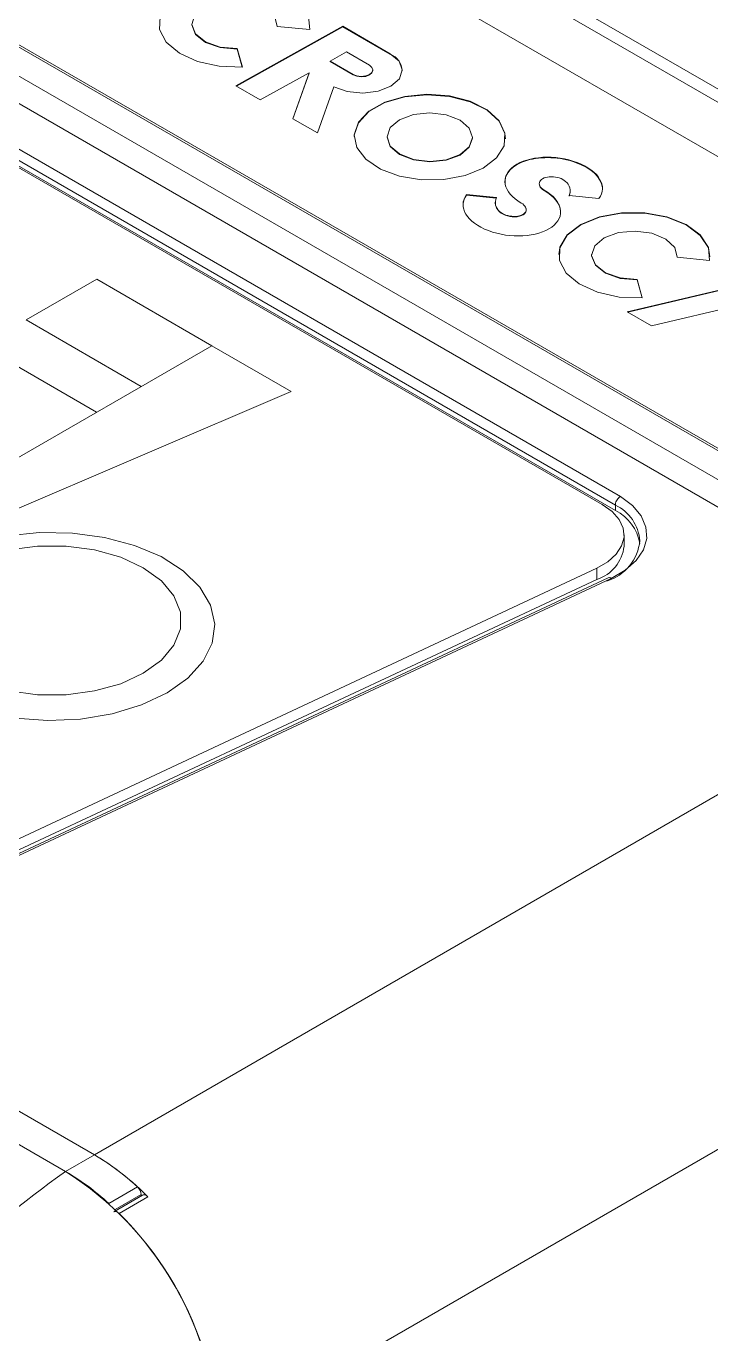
# Model space of a CAD drawing. Header units: millimetres. Extents: x 7 to 553, y 4 to 429.
# Drawn here: x 92.07 to 117.31, y 331.68 to 379.87 of the extents above; entities that cross this region are included whole.
import ezdxf

# ---------------------------------------------------------------- set-up
doc = ezdxf.new("R2010")
doc.units = ezdxf.units.MM

msp = doc.modelspace()

# ---------------------------------------------------------------- linework, layer by layer
at = {"color": 7, "linetype": 'Continuous', "lineweight": 18}
for p, q in [((133.191, 368.042), (96.077, 389.468)), ((133.923, 368.105), (96.582, 389.662)), ((129.881, 367.946), (95.159, 387.99)), ((76.068, 387.11), (127.616, 357.352)), ((75.197, 386.607), (126.745, 356.849)), ((126.747, 356.846), (75.199, 386.604)), ((119.53, 363.094), (86.081, 382.404)), ((119.654, 363.104), (86.205, 382.413)), ((103.746, 379.863), (99.807, 377.668)), ((103.746, 379.846), (99.821, 377.66)), ((101.325, 379.86), (102.523, 379.74)), ((105.494, 378.854), (103.746, 379.863)), ((103.746, 379.846), (103.746, 379.863)), ((105.494, 378.837), (103.746, 379.846)), ((85.06, 379.23), (113.974, 362.538)), ((113.307, 362.237), (84.531, 378.849)), ((113.788, 362.221), (84.879, 378.91)), ((99.853, 379.024), (99.854, 379.041)), ((100.04, 378.359), (99.853, 379.024)), ((100.045, 378.359), (99.854, 379.041)), ((103.874, 378.917), (103.276, 378.584)), ((104.725, 378.426), (103.874, 378.917)), ((105.494, 378.837), (105.494, 378.854)), ((84.879, 378.707), (113.788, 362.018)), ((103.276, 378.584), (104.127, 378.092)), ((103.276, 378.567), (103.276, 378.584)), ((103.276, 378.567), (104.127, 378.076)), ((100.704, 377.15), (102.508, 378.155)), ((102.508, 378.155), (101.902, 376.458)), ((102.508, 378.139), (101.907, 376.456)), ((102.508, 378.139), (102.508, 378.155)), ((104.127, 378.076), (104.127, 378.092)), ((104.849, 378.236), (104.849, 378.253)), ((99.807, 377.668), (100.704, 377.15)), ((102.805, 375.937), (103.411, 377.636)), ((101.902, 376.458), (102.805, 375.937)), ((105.375, 375.803), (105.374, 375.786)), ((108.524, 375.739), (108.525, 375.755)), ((109.405, 373.551), (108.306, 373.661)), ((108.306, 373.645), (108.306, 373.661)), ((109.398, 373.535), (108.306, 373.645)), ((111.169, 373.809), (111.169, 373.826)), ((112.082, 373.627), (113.182, 373.516)), ((112.125, 373.781), (112.125, 373.797)), ((109.362, 373.38), (109.362, 373.364)), ((109.523, 373.026), (109.523, 373.042)), ((112.913, 371.451), (112.912, 371.435)), ((116.059, 371.355), (117.258, 371.234)), ((119.719, 370.642), (114.221, 369.347)), ((119.719, 370.625), (114.241, 369.335)), ((94.675, 370.542), (92.075, 369.042)), ((94.675, 370.542), (92.076, 369.042)), ((98.916, 368.094), (94.675, 370.542)), ((98.916, 368.094), (94.675, 370.542)), ((94.675, 370.542), (94.675, 370.542)), ((114.78, 369.853), (114.588, 370.535)), ((114.588, 370.518), (114.588, 370.535)), ((114.775, 369.853), (114.588, 370.518)), ((115.118, 368.829), (119.034, 369.752)), ((114.221, 369.347), (115.118, 368.829)), ((92.075, 369.042), (96.317, 366.593)), ((94.588, 338.28), (43.039, 368.038)), ((98.917, 368.095), (79.348, 356.797)), ((94.673, 365.645), (90.432, 368.093)), ((94.673, 365.645), (90.432, 368.093)), ((101.842, 366.406), (98.917, 368.095)), ((93.527, 337.668), (41.979, 367.426)), ((79.348, 356.797), (101.842, 366.406)), ((79.348, 356.796), (101.842, 366.405)), ((101.842, 366.406), (101.842, 366.405)), ((113.788, 362.018), (113.788, 362.221)), ((114.109, 360.704), (114.109, 361.119)), ((86.392, 347.398), (113.108, 359.896)), ((113.108, 359.481), (86.392, 346.983)), ((113.527, 359.543), (86.812, 347.045)), ((113.637, 359.52), (86.923, 347.022)), ((113.108, 359.896), (113.108, 359.481)), ((94.588, 338.28), (126.747, 356.846)), ((99.184, 327.87), (133.268, 347.546)), ((93.527, 337.668), (94.588, 338.28)), ((95.118, 336.486), (96.179, 337.098)), ((96.367, 336.794), (95.306, 336.182)), ((96.561, 336.731), (95.5, 336.118)), ((96.311, 336.762), (96.311, 336.818))]:
    msp.add_line(p, q, dxfattribs=at)
at = {"color": 8, "linetype": 'Continuous', "lineweight": 18}
msp.add_line((96.311, 336.818), (95.352, 336.265), dxfattribs=at)
at = {"color": 7, "linetype": 'Continuous', "lineweight": 18, "flags": 128}
for points in [[(102.523, 379.74), (102.482, 380.224), (102.184, 380.681), (101.657, 381.067), (100.952, 381.347), (100.135, 381.495), (99.281, 381.495), (98.472, 381.349), (97.783, 381.071), (97.279, 380.685), (97.008, 380.229), (96.994, 379.745), (97.239, 379.278), (97.72, 378.874), (98.392, 378.568), (99.192, 378.391), (100.045, 378.359)], [(99.854, 379.041), (99.229, 379.096), (98.688, 379.286), (98.318, 379.58), (98.178, 379.93), (98.292, 380.281), (98.639, 380.576), (99.166, 380.768), (99.786, 380.826), (100.402, 380.741), (100.913, 380.526), (101.238, 380.216), (101.325, 379.86)], [(99.853, 379.024), (99.228, 379.08), (98.688, 379.27), (98.318, 379.563), (98.178, 379.914), (98.178, 379.94)], [(103.411, 377.636), (103.907, 377.46), (104.48, 377.403), (105.045, 377.472), (105.519, 377.657), (105.831, 377.931), (105.936, 378.254), (105.818, 378.577), (105.494, 378.854)], [(104.127, 378.092), (104.264, 378.039), (104.426, 378.019), (104.588, 378.036), (104.725, 378.086), (104.817, 378.163), (104.849, 378.255), (104.817, 378.347), (104.725, 378.426)], [(104.127, 378.076), (104.264, 378.023), (104.426, 378.003), (104.588, 378.019), (104.725, 378.07), (104.817, 378.147), (104.849, 378.236)], [(109.735, 375.721), (109.717, 375.912), (109.502, 376.369), (109.061, 376.772), (108.431, 377.085), (107.67, 377.282), (106.845, 377.343), (106.029, 377.263), (105.295, 377.051), (104.708, 376.724), (104.32, 376.311), (104.166, 375.85), (104.164, 375.804)], [(108.919, 374.642), (109.413, 375.016), (109.687, 375.458), (109.718, 375.928), (109.503, 376.385), (109.061, 376.788), (108.431, 377.102), (107.67, 377.298), (106.845, 377.359), (106.029, 377.28), (105.295, 377.067), (104.708, 376.74), (104.32, 376.328), (104.166, 375.866), (104.259, 375.397), (104.591, 374.962), (105.133, 374.6), (105.836, 374.342), (106.638, 374.212), (107.468, 374.221), (108.251, 374.369), (108.919, 374.642)], [(108.063, 375.136), (108.405, 375.422), (108.525, 375.763), (108.405, 376.106), (108.063, 376.4), (107.552, 376.598), (106.949, 376.672), (106.347, 376.611), (105.836, 376.422), (105.494, 376.136), (105.374, 375.795), (105.494, 375.452), (105.836, 375.159), (106.347, 374.96), (106.95, 374.886), (107.552, 374.948), (108.063, 375.136)], [(105.374, 375.786), (105.374, 375.779), (105.494, 375.435), (105.836, 375.142), (106.347, 374.943), (106.949, 374.869), (107.552, 374.931), (108.063, 375.12)], [(108.063, 375.12), (108.404, 375.406), (108.524, 375.739)], [(117.273, 371.369), (117.216, 371.702), (116.918, 372.158), (116.392, 372.545), (115.687, 372.825), (114.869, 372.972), (114.016, 372.973), (113.206, 372.827), (112.517, 372.548), (112.014, 372.163), (111.742, 371.706), (111.702, 371.453)], [(117.258, 371.234), (117.216, 371.718), (116.918, 372.175), (116.392, 372.561), (115.687, 372.841), (114.869, 372.989), (114.016, 372.99), (113.207, 372.844), (112.518, 372.565), (112.014, 372.179), (111.742, 371.723), (111.728, 371.239), (111.974, 370.773), (112.455, 370.368), (113.127, 370.063), (113.927, 369.886), (114.78, 369.853)], [(114.588, 370.535), (113.963, 370.59), (113.422, 370.78), (113.053, 371.074), (112.913, 371.424), (113.026, 371.775), (113.374, 372.071), (113.9, 372.262), (114.521, 372.32), (115.136, 372.235), (115.648, 372.02), (115.973, 371.71), (116.059, 371.355)], [(114.588, 370.518), (113.963, 370.574), (113.422, 370.764), (113.052, 371.058), (112.913, 371.408), (112.912, 371.435)], [(113.974, 362.538), (114.42, 362.202), (114.738, 361.82), (114.915, 361.409), (114.943, 360.986), (114.821, 360.569), (114.554, 360.175), (114.154, 359.82), (113.637, 359.52)], [(113.108, 359.896), (113.509, 360.131), (113.817, 360.408), (114.019, 360.716), (114.106, 361.041), (114.074, 361.37), (113.926, 361.688), (113.666, 361.981), (113.307, 362.237)], [(91.369, 361.084), (92.565, 361.208), (93.78, 361.19), (94.964, 361.031), (96.069, 360.738), (97.048, 360.323), (97.863, 359.802), (98.48, 359.198), (98.873, 358.534), (99.026, 357.838), (98.934, 357.138), (98.6, 356.464), (98.037, 355.842), (97.269, 355.298)], [(91.447, 355.371), (92.488, 355.234), (93.555, 355.234), (94.596, 355.371), (95.558, 355.639), (96.392, 356.023), (97.058, 356.505), (97.521, 357.06), (97.759, 357.661), (97.759, 358.277), (97.521, 358.878), (97.058, 359.433), (96.392, 359.915), (95.558, 360.299), (94.596, 360.567), (93.555, 360.704), (92.488, 360.704), (91.447, 360.567)], [(97.269, 355.298), (96.327, 354.855), (95.25, 354.53), (94.081, 354.337), (92.869, 354.284), (91.664, 354.372)], [(96.561, 336.731), (96.518, 336.767), (96.474, 336.793), (96.431, 336.805), (96.392, 336.804), (96.367, 336.794)], [(95.5, 336.118), (95.457, 336.155), (95.413, 336.18), (95.37, 336.193), (95.331, 336.191), (95.306, 336.182)]]:
    msp.add_lwpolyline(points, dxfattribs=at)
at = {"color": 7, "linetype": 'Continuous', "lineweight": 18}
for centre, radius, start, end in [((105.241, 378.189), 0.696, 2.5454, 68.6862), ((111.694, 373.806), 0.428, 335.1715, 53.164), ((109.787, 373.371), 0.422, 154.8452, 231.2287), ((111.736, 373.788), 0.389, 332.748, 358.8458), ((109.824, 373.376), 0.462, 181.5187, 229.3362), ((113.061, 360.541), 1.647, 9.256, 63.799), ((112.649, 360.879), 1.471, 288.1839, 353.1688), ((112.963, 361.084), 1.737, 287.102, 354.1557), ((89.954, 330.382), 9.157, 47.1725, 59.5999), ((89.729, 330.061), 9.548, 44.31, 59.4098), ((88.893, 329.77), 9.157, 47.1725, 59.5999), ((86.954, 327.341), 12.241, 2.4763, 57.5237), ((95.904, 336.797), 0.407, 2.9299, 47.595), ((86.697, 327.24), 12.503, 2.8868, 45.2417)]:
    msp.add_arc(centre, radius, start, end, dxfattribs=at)
at = {"color": 8, "linetype": 'Continuous', "lineweight": 18}
for centre, radius, start, end in [((113.087, 360.773), 1.609, 4.7929, 64.1969), ((113.562, 359.438), 0.111, 47.6386, 108.5782)]:
    msp.add_arc(centre, radius, start, end, dxfattribs=at)
at = {"color": 7, "linetype": 'Continuous', "lineweight": 18}
for centre, major_axis, ratio, start_param, end_param in [((111.516, 374.019), (1.794, -0.193), 0.559236, 5.958398, 10.326187), ((111.515, 374.002), (1.794, -0.193), 0.559236, 0.11669, 3.258283), ((111.516, 374.019), (0.53, -0.073), 0.553593, 0.687499, 4.078131), ((111.515, 374.002), (0.53, -0.073), 0.553593, 3.422983, 4.078131), ((109.972, 373.159), (1.794, -0.193), 0.559236, 2.816806, 7.184594), ((109.972, 373.142), (1.794, -0.193), 0.559236, 2.816806, 3.258283), ((109.972, 373.142), (1.794, -0.193), 0.559236, 0.11669, 0.901409), ((109.972, 373.159), (0.53, -0.073), 0.553593, 3.781826, 7.219724), ((109.972, 373.142), (0.53, -0.073), 0.553593, 3.781826, 6.564575), ((94.453, 336.342), (6.516, 4.624), 0.202428, 1.569296, 2.998929)]:
    msp.add_ellipse(centre, major_axis=major_axis, ratio=ratio, start_param=start_param, end_param=end_param, dxfattribs=at)
msp.add_open_spline([(113.788, 362.221), (113.788, 362.245), (113.791, 362.271), (113.798, 362.297), (113.805, 362.323), (113.815, 362.351), (113.828, 362.376), (113.841, 362.402), (113.858, 362.428), (113.875, 362.45), (113.893, 362.473), (113.913, 362.493), (113.933, 362.51), (113.94, 362.515), (113.948, 362.521), (113.955, 362.526), (113.961, 362.53), (113.968, 362.534), (113.974, 362.538)], degree=3, knots=[0, 0, 0, 0, 0.0000436466, 0.0000436466, 0.0000436466, 0.0000872931, 0.0000872931, 0.0000872931, 0.0001309419, 0.0001309419, 0.0001309419, 0.0001745954, 0.0001745954, 0.0001745954, 0.0001897673, 0.0001897673, 0.0001897673, 0.0002031773, 0.0002031773, 0.0002031773, 0.0002031773], dxfattribs=at)

doc.saveas('drawing.dxf')
